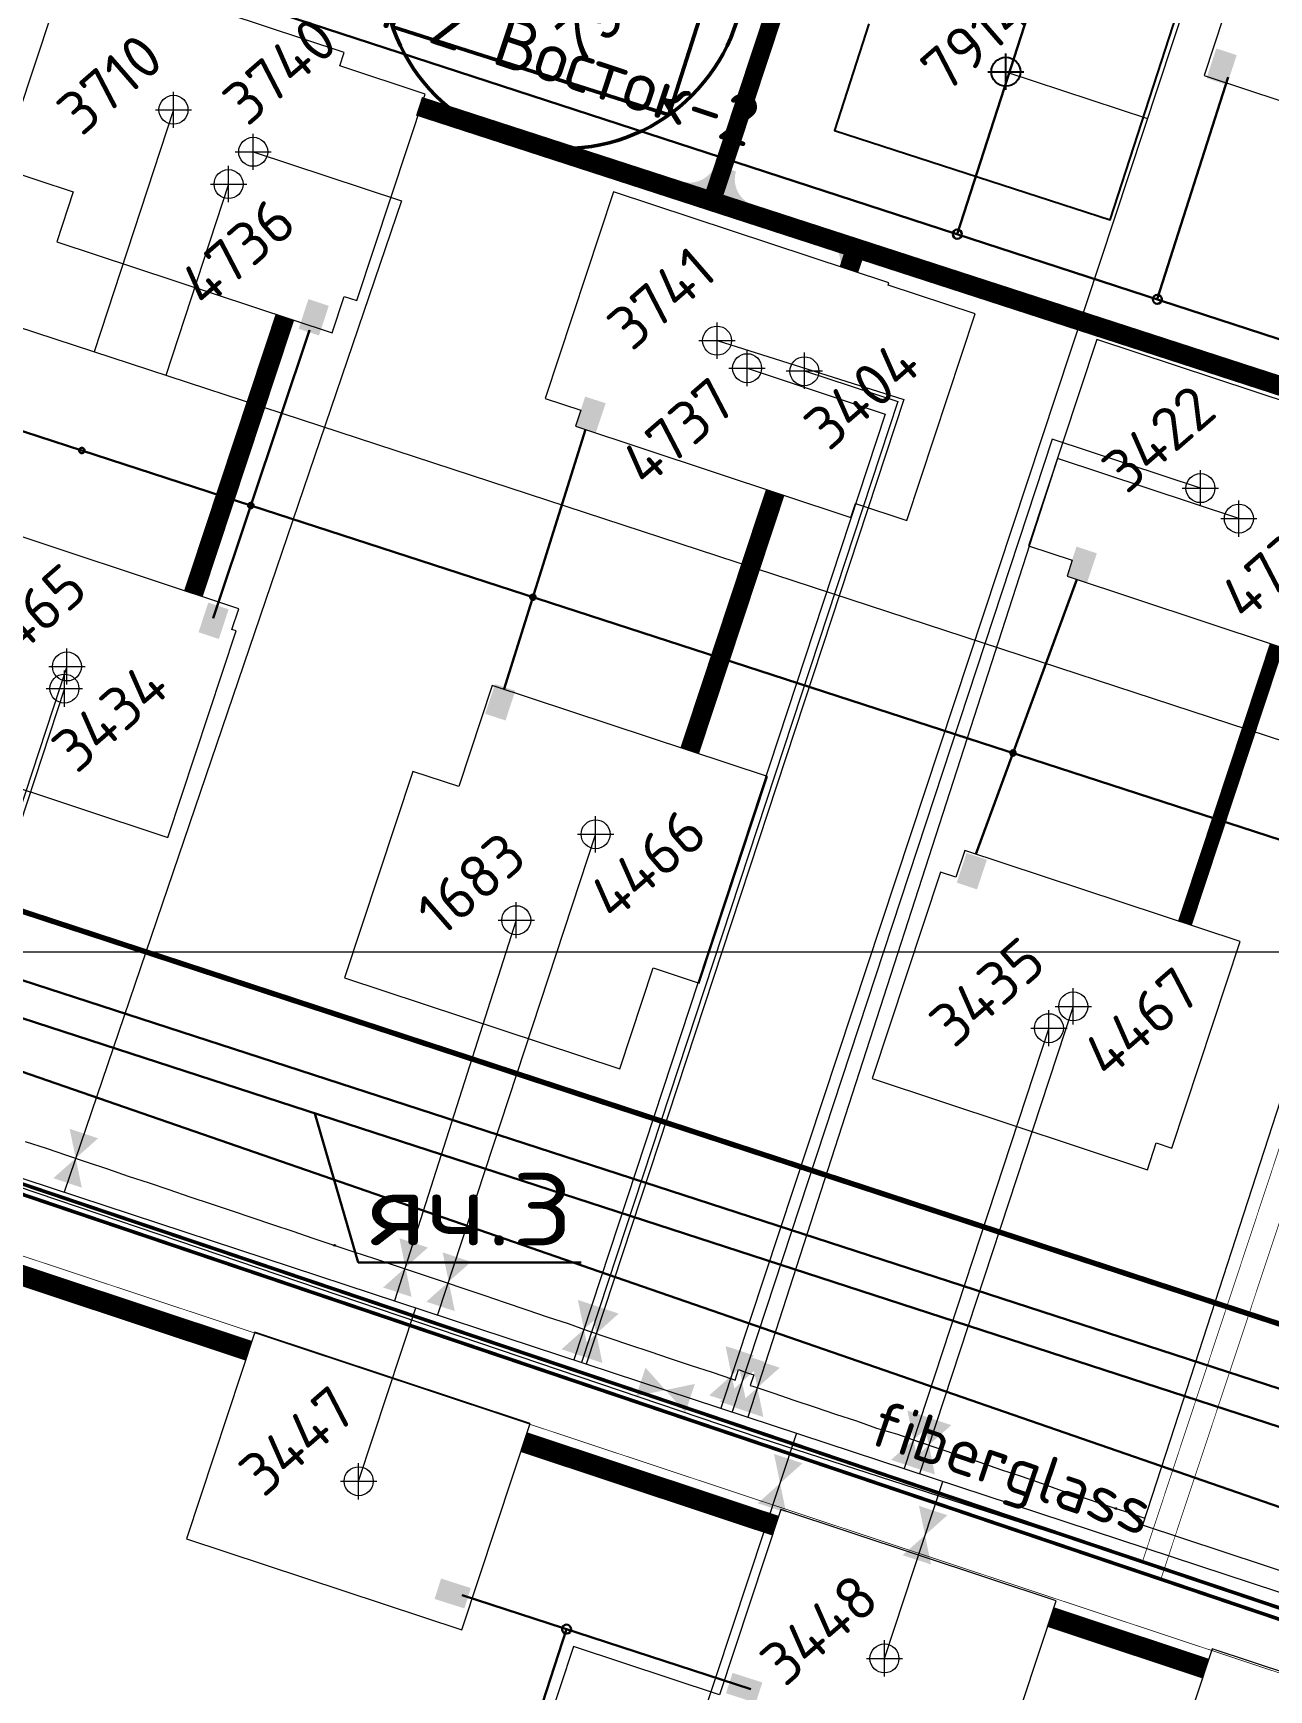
# Model space of a CAD drawing. Header units: millimetres. Extents: x 519 to 9564855, y -810 to 5021775.
# Drawn here: x 9540160.9 to 9540501.9, y 4996796.3 to 4997253.5 of the extents above; entities that cross this region are included whole.
import ezdxf

# ---------------------------------------------------------------- set-up
doc = ezdxf.new("R2010")
doc.units = ezdxf.units.MM
doc.header["$LTSCALE"] = 2
doc.header["$MEASUREMENT"] = 0
doc.header["$PDMODE"] = 2
doc.header["$PDSIZE"] = 5
doc.linetypes.add('ACAD_ISO02W100', pattern=[15, 12, -3])
for name, color, linetype, lineweight in [('200 скв. на 2010 год', 61, 'Continuous', 0), ('PPLINE_GAS', 4, 'GAS_LINE', 30), ('SteamInjInfrastructure', 25, 'Continuous', 100), ('WELLS(drilled after 2000y)', 6, 'Continuous', 40), ('Скв на 2025 допы от ХеКай', 204, 'Continuous', 0), ('Скважины на 2026', 222, 'Continuous', 50), ('Электро', 1, 'Continuous', 30), ('Электроснаб', 1, 'Continuous', 18), ('Электроснабжене', 1, 'Continuous', 18)]:
    doc.layers.add(name, color=color, linetype=linetype, lineweight=lineweight)
for name, color, linetype in [('42 доп. скв. на 2009 год', 96, 'Continuous'), ('Existing roads', 41, 'Continuous'), ('FIBERGLASS', 212, 'Continuous'), ('Gaz', 4, 'Continuous'), ('GRID_PULKOVO', 7, 'Continuous'), ('new 100 wells', 131, 'Continuous'), ('OilColl&Flowlines', 3, 'Continuous'), ('Stage 12 wells.Text&Frame', 52, 'Continuous'), ('stage 7.frame', 7, 'Continuous'), ('Wels of 13phase', 200, 'Continuous'), ('Скважины 2019г.', 241, 'Continuous'), ('Скважины на 2020 год', 140, 'Continuous'), ('Скважины на 2025 год _ОСМОТР', 5, 'Continuous')]:
    doc.layers.add(name, color=color, linetype=linetype)
doc.styles.add('92051501$0$STANDARD', font='simplex.shx')
doc.styles.add('Elect', font='isocpeur.ttf')
doc.styles.add('GeoApp', font='', dxfattribs={"height": 1})
doc.styles.add('Line_GUGK', font='')
doc.styles.get("Standard").update_dxf_attribs({"font": 'isocpeur.ttf', "width": 0.5})
doc.styles.get('GeoApp').set_extended_font_data('D431', italic=True)
doc.styles.get('Line_GUGK').set_extended_font_data('Bm431', italic=True)
doc.linetypes.add('g5_121_g', pattern='A,4,-0.4,["Г",GeoApp,S=1,R=0,X=0,Y=-0.5],-1.2,12', length=17.6)
doc.linetypes.add('GAS_LINE', pattern='A,0.5,-0.2,["G",92051501$0$STANDARD,S=0.1,R=0,X=-0.1,Y=-0.05],-0.05', length=0.75)

msp = doc.modelspace()

# ---------------------------------------------------------------- hatches: boundary and pattern name
at = {"layer": 'Existing roads', "lineweight": 0}
msp.add_hatch(color=256, dxfattribs=at).paths.add_polyline_path([(9540359.6438, 4997205.99208, -0.406846034), (9540354.8223, 4997215.28811), (9540349.1215, 4997217.17441, -0.406846034), (9540339.70684, 4997212.58886)])
h = msp.add_hatch(color=256, dxfattribs=at)
h.paths.add_polyline_path([(9540385.39138, 4997189.34592), (9540383.80414, 4997189.94268, 0.155118741), (9540379.27149, 4997199.47969), (9540387.82709, 4997196.72655)])
h.paths.add_polyline_path([(9540386.91709, 4997188.77229), (9540385.39138, 4997189.34592), (9540387.82709, 4997196.72655), (9540396.62302, 4997193.89607, 0.161550784)])
at = {"layer": 'Электро'}
for points in [[(9540484.68423, 4997241.03903), (9540490.29646, 4997239.18204), (9540493.00369, 4997247.3639), (9540487.39146, 4997249.22089)], [(9540234.14428, 4997171.87074), (9540239.75651, 4997170.01376), (9540242.46374, 4997178.19561), (9540236.85151, 4997180.0526)], [(9540310.52258, 4997144.99564), (9540316.13481, 4997143.13866), (9540318.84204, 4997151.32051), (9540313.22981, 4997153.1775)], [(9540446.08677, 4997103.60749), (9540451.69901, 4997101.7505), (9540454.40624, 4997109.93236), (9540448.794, 4997111.78935)], [(9540206.50384, 4997088.14628), (9540212.11607, 4997086.28929), (9540214.8233, 4997094.47115), (9540209.21106, 4997096.32813)], [(9540285.61754, 4997065.65226), (9540291.22978, 4997063.79527), (9540293.937, 4997071.97713), (9540288.32477, 4997073.83412)], [(9540415.74672, 4997019.05877), (9540421.35895, 4997017.20178), (9540424.06618, 4997025.38364), (9540418.45395, 4997027.24063)], [(9540273.44878, 4996827.04299), (9540271.65301, 4996821.41087), (9540279.86387, 4996818.79289), (9540281.65963, 4996824.42502)], [(9540353.87812, 4996801.00715), (9540352.08236, 4996795.37503), (9540360.29321, 4996792.75706), (9540362.08898, 4996798.38918)]]:
    msp.add_hatch(color=256, dxfattribs=at).paths.add_polyline_path(points)
at = {"layer": 'Электроснаб', "lineweight": 0}
for points in [[(9540484.68423, 4997241.03903), (9540490.29646, 4997239.18204), (9540493.00369, 4997247.3639), (9540487.39146, 4997249.22089)], [(9540234.14428, 4997171.87074), (9540239.75651, 4997170.01376), (9540242.46374, 4997178.19561), (9540236.85151, 4997180.0526)], [(9540310.52258, 4997144.99564), (9540316.13481, 4997143.13866), (9540318.84204, 4997151.32051), (9540313.22981, 4997153.1775)], [(9540446.08677, 4997103.60749), (9540451.69901, 4997101.7505), (9540454.40624, 4997109.93236), (9540448.794, 4997111.78935)], [(9540206.50384, 4997088.14628), (9540212.11607, 4997086.28929), (9540214.8233, 4997094.47115), (9540209.21106, 4997096.32813)], [(9540285.61754, 4997065.65226), (9540291.22978, 4997063.79527), (9540293.937, 4997071.97713), (9540288.32477, 4997073.83412)], [(9540415.74672, 4997019.05877), (9540421.35895, 4997017.20178), (9540424.06618, 4997025.38364), (9540418.45395, 4997027.24063)], [(9540273.44878, 4996827.04299), (9540271.65301, 4996821.41087), (9540279.86387, 4996818.79289), (9540281.65963, 4996824.42502)], [(9540353.87812, 4996801.00715), (9540352.08236, 4996795.37503), (9540360.29321, 4996792.75706), (9540362.08898, 4996798.38918)]]:
    msp.add_hatch(color=1, dxfattribs=at).paths.add_polyline_path(points)
at = {"layer": 'Электроснабжене', "lineweight": 0}
for points in [[(9540484.68423, 4997241.03903), (9540490.29646, 4997239.18204), (9540493.00369, 4997247.3639), (9540487.39146, 4997249.22089)], [(9540234.14428, 4997171.87074), (9540239.75651, 4997170.01376), (9540242.46374, 4997178.19561), (9540236.85151, 4997180.0526)], [(9540310.52258, 4997144.99564), (9540316.13481, 4997143.13866), (9540318.84204, 4997151.32051), (9540313.22981, 4997153.1775)], [(9540446.08677, 4997103.60749), (9540451.69901, 4997101.7505), (9540454.40624, 4997109.93236), (9540448.794, 4997111.78935)], [(9540206.50384, 4997088.14628), (9540212.11607, 4997086.28929), (9540214.8233, 4997094.47115), (9540209.21106, 4997096.32813)], [(9540285.61754, 4997065.65226), (9540291.22978, 4997063.79527), (9540293.937, 4997071.97713), (9540288.32477, 4997073.83412)], [(9540415.74672, 4997019.05877), (9540421.35895, 4997017.20178), (9540424.06618, 4997025.38364), (9540418.45395, 4997027.24063)], [(9540273.44878, 4996827.04299), (9540271.65301, 4996821.41087), (9540279.86387, 4996818.79289), (9540281.65963, 4996824.42502)], [(9540353.87812, 4996801.00715), (9540352.08236, 4996795.37503), (9540360.29321, 4996792.75706), (9540362.08898, 4996798.38918)]]:
    msp.add_hatch(color=1, dxfattribs=at).paths.add_polyline_path(points)

# ---------------------------------------------------------------- linework, layer by layer
at = {"lineweight": 0}
for p, q in [((9540243.983, 4996919.2415, -0.923), (9540244.217, 4996918.7185, -0.923)), ((9540459.558, 4996846.6465, -0.923), (9540459.792, 4996846.1235, -0.923))]:
    msp.add_line(p, q, dxfattribs=at)
at = {"lineweight": 0, "elevation": -0.923}
for points in [[(9540243.983, 4996919.2415), (9540244.295, 4996919.1165), (9540244.217, 4996918.7185), (9540243.803, 4996918.8575), (9540243.983, 4996919.2415)], [(9540459.558, 4996846.6465), (9540459.87, 4996846.5215), (9540459.792, 4996846.1235), (9540459.378, 4996846.2625), (9540459.558, 4996846.6465)]]:
    msp.add_lwpolyline(points, dxfattribs=at)
at = {"layer": '200 скв. на 2010 год', "color": 0, "linetype": 'ByBlock', "lineweight": 0}
for points in [[(9540246.68782, 4997180.78674), (9540250.16255, 4997179.63701), (9540269.01798, 4997236.62241), (9540245.48887, 4997244.40776)], [(9540396.81591, 4997183.91171), (9540397.01798, 4997184.52241), (9540321.03745, 4997209.66299), (9540302.18202, 4997152.67759), (9540312.04949, 4997149.41262)], [(9540123.9703, 4997062.38441), (9540122.08202, 4997056.67759), (9540198.06255, 4997031.53701), (9540216.91798, 4997088.52241), (9540215.7297, 4997088.91559)], [(9540415.48692, 4997020.55692), (9540411.23745, 4997021.96299), (9540392.38202, 4996964.97759), (9540468.36255, 4996939.83701), (9540470.81308, 4996947.24308)], [(9540383.99562, 4996777.2937), (9540424.36255, 4996763.93701), (9540443.21798, 4996820.92241), (9540367.23745, 4996846.06299), (9540350.31718, 4996794.92608)]]:
    msp.add_lwpolyline(points, dxfattribs=at)
for points in [[(9540203.17496, 4996838.01275), (9540279.15548, 4996812.87217), (9540298.01092, 4996869.85757), (9540222.03039, 4996894.99814)], [(9540467.38202, 4996750.67759), (9540543.36255, 4996725.53701), (9540562.21798, 4996782.52241), (9540486.23745, 4996807.66299)]]:
    msp.add_lwpolyline(points, close=True, dxfattribs=at)
for centre in [(9540221.6, 4997220.7), (9540349.6, 4997168.6), (9540169.5, 4997072.6), (9540441.2, 4996978.9), (9540250.7, 4996853.9), (9540395.8, 4996805)]:
    msp.add_circle(centre, 4, dxfattribs=at)
for p in [(9540221.6, 4997220.7), (9540349.6, 4997168.6), (9540169.5, 4997072.6), (9540441.2, 4996978.9), (9540250.7, 4996853.9), (9540395.8, 4996805)]:
    msp.add_point(p, dxfattribs=at)
at = {"layer": '42 доп. скв. на 2009 год', "color": 0, "linetype": 'ByBlock', "lineweight": 0}
msp.add_lwpolyline([(9540528.95884, 4997139.41256), (9540530.41798, 4997143.82241), (9540454.43745, 4997168.96299), (9540435.58202, 4997111.97759), (9540447.64116, 4997107.98744)], dxfattribs=at)
msp.add_circle((9540483, 4997127.9), 4, dxfattribs=at)
msp.add_point((9540483, 4997127.9), dxfattribs=at)
at = {"layer": 'Existing roads', "color": 3, "linetype": 'ByBlock', "lineweight": 0, "ltscale": 80}
for p, q in [((9540170.2, 4997078.7), (9540127.05316, 4996947.62109, 0)), ((9540316.1, 4997032.4), (9540272.44072, 4996899.76432, 0))]:
    msp.add_line(p, q, dxfattribs=at)
at = {"layer": 'Existing roads', "lineweight": 0, "flags": 128}
for points, const_width in [([(9540367.05545, 4997264.10993), (9540348.17135, 4997207.0379)], 5), ([(9540267.34375, 4997233.27584), (9541585.13687, 4996805.49896)], 5.4), ([(9540478.70573, 4997007.85587), (9540504.04347, 4997084.43229)], 4), ([(9540220.49741, 4996889.85846), (9540155.38175, 4996911.48402)], 5.7), ([(9540365.76522, 4996841.61356), (9540296.45012, 4996864.6338)], 5.7), ([(9540484.431, 4996802.20346), (9540441.71792, 4996816.3889)], 5.7)]:
    msp.add_lwpolyline(points, dxfattribs=dict(at, const_width=const_width))
at = {"layer": 'Existing roads', "lineweight": 0, "const_width": 5.4, "elevation": 0.00005, "flags": 128}
for points in [[(9540385.97819, 4997188.17527), (9540387.94726, 4997194.12599)], [(9540205.09349, 4997098.76653), (9540230.33454, 4997175.04774)], [(9540342.05177, 4997055.42519), (9540365.65452, 4997126.7551)]]:
    msp.add_lwpolyline(points, dxfattribs=at)
at = {"layer": 'FIBERGLASS', "linetype": 'ByBlock', "lineweight": 0, "ltscale": 50, "const_width": 0.2}
for points in [[(9540466.98497, 4996831.68611), (9540917.31082, 4998192.11168), (9541034.93958, 4998152.76924)], [(9541022.7738, 4998152.93167), (9540923.79229, 4998185.64265), (9540472.0617, 4996826.86726)]]:
    msp.add_lwpolyline(points, dxfattribs=at)
at = {"layer": 'FIBERGLASS', "lineweight": 0, "const_width": 1}
for points in [[(9535085.72343, 4997637.29764), (9537983.34114, 4996705.15232), (9538036.41897, 4996871.78691), (9539300.70304, 4996479.46424), (9539854.97263, 4997035.43373), (9541157.78752, 4996595.10264)], [(9537068.05, 4997002.22187), (9537981.72, 4996708.3), (9538034.79, 4996874.91), (9539300, 4996482.3), (9539854.3, 4997038.3), (9541302.5903, 4996549.89746), (9542161.1, 4996901.3), (9542450.6, 4996805.7), (9542706.4, 4996882.9), (9542843.8, 4997304.1), (9543427.4, 4997108.5), (9543551.3, 4997487.2), (9544168.068, 4997275.346), (9544226.79603, 4997449.75375)]]:
    msp.add_lwpolyline(points, dxfattribs=at)
at = {"layer": 'Gaz', "linetype": 'GAS_LINE', "lineweight": 0, "ltscale": 20, "elevation": -0.923}
msp.add_lwpolyline([(9540158.669, 4996947.659), (9540164.464, 4996945.767), (9540170.115, 4996943.872), (9540175.768, 4996941.932), (9540181.372, 4996940.063), (9540187.111, 4996938.088), (9540192.872, 4996936.199), (9540198.303, 4996934.383), (9540204.157, 4996932.347), (9540210.042, 4996930.464), (9540215.824, 4996928.525), (9540221.203, 4996926.709), (9540226.916, 4996924.737), (9540232.555, 4996922.858), (9540238.086, 4996920.921), (9540244.1, 4996918.98), (9540249.353, 4996917.225), (9540255.072, 4996915.366), (9540260.787, 4996913.378), (9540268.231, 4996910.903), (9540274.289, 4996908.873), (9540279.992, 4996906.955), (9540285.537, 4996905.148), (9540290.902, 4996903.316), (9540297.103, 4996901.157), (9540302.718, 4996899.279), (9540308.474, 4996897.373), (9540313.745, 4996895.508), (9540319.762, 4996893.458), (9540325.435, 4996891.544), (9540331.042, 4996889.687), (9540336.635, 4996887.713), (9540342.484, 4996885.87), (9540348.224, 4996883.954), (9540353.876, 4996882.031), (9540354.584, 4996881.79), (9540355.53, 4996884.692), (9540357.638, 4996883.888), (9540359.741, 4996883.209), (9540358.765, 4996880.287), (9540359.505, 4996880.115), (9540365.229, 4996878.192), (9540370.814, 4996876.308), (9540376.673, 4996874.326), (9540382.286, 4996872.44), (9540388.053, 4996870.566), (9540393.604, 4996868.578), (9540399.364, 4996866.863), (9540405.088, 4996864.853), (9540410.776, 4996862.964), (9540416.479, 4996861.02), (9540422.15, 4996859.115), (9540427.846, 4996857.13), (9540433.556, 4996855.313), (9540439.301, 4996853.281), (9540444.849, 4996851.239), (9540450.613, 4996849.428), (9540456.354, 4996847.455), (9540459.675, 4996846.385), (9540462.083, 4996845.645), (9540467.61277, 4996843.70413)], dxfattribs=at)
at = {"layer": 'GRID_PULKOVO', "lineweight": 0}
msp.add_line((9533000, 4997000), (9548000, 4997000), dxfattribs=at)
at = {"layer": 'new 100 wells', "color": 0, "linetype": 'ByBlock', "lineweight": 0}
msp.add_lwpolyline([(9540515.03909, 4997294.72569), (9540502.83745, 4997298.76299), (9540483.98202, 4997241.7776), (9540559.96254, 4997216.63702), (9540566.36091, 4997235.97431)], dxfattribs=at)
at = {"layer": 'OilColl&Flowlines', "linetype": 'ByBlock', "lineweight": 0}
for p, q in [((9540556.97488, 4997497.71577), (9540350.63338, 4996874.02589, 0)), ((9539743.71055, 4997075.13205), (9540361.45025, 4996865.87203)), ((9540294.2, 4997008.7), (9540260.58335, 4996903.66737, 0)), ((9540338.5, 4996767.2), (9540371.59807, 4996867.22988)), ((9540361.45025, 4996865.87203), (9540466.98497, 4996831.68611))]:
    msp.add_line(p, q, dxfattribs=at)
at = {"layer": 'OilColl&Flowlines', "color": 3, "linetype": 'ByBlock', "lineweight": 0, "ltscale": 5}
for p, q in [((9539557.97848, 4997368.27283), (9540702.20425, 4996993.86235, 0)), ((9540221.6, 4997220.7), (9540262.54815, 4997207.151)), ((9540214.8, 4997211.8), (9540197.52376, 4997159.00254, 0)), ((9540262.54815, 4997207.151), (9540169.45768, 4996933.66293, 0.00004)), ((9540349.6, 4997168.6), (9540401.11212, 4997152.32054)), ((9540357.9, 4997161), (9540395.99026, 4997148.32971)), ((9540401.11212, 4997152.32054), (9540313.52722, 4996886.24, 0.00005)), ((9540395.99026, 4997148.32971), (9540310.09129, 4996887.371, 0.00005)), ((9540250.7, 4996853.9), (9540266.4465, 4996901.73742, 0.00005)), ((9540395.8, 4996805), (9540411.88443, 4996853.86406, 0.00006))]:
    msp.add_line(p, q, dxfattribs=at)
at = {"layer": 'OilColl&Flowlines', "lineweight": 0, "ltscale": 50}
for p, q in [((9540429.3, 4997242.8), (9540468.36294, 4997229.87642)), ((9540199.6, 4997232.3), (9540177.73465, 4997165.47788, 0)), ((9540373.7, 4997160.3), (9540399.45796, 4997151.80556)), ((9540399.45796, 4997151.80556), (9540312.1877, 4996886.68093, 0.00005))]:
    msp.add_line(p, q, dxfattribs=at)
at = {"layer": 'OilColl&Flowlines', "lineweight": 0, "ltscale": 40}
for p, q in [((9540442.10257, 4997141.4305, 0), (9540353.7447, 4996873.00174, 0.00006)), ((9540483, 4997127.9), (9540442.10257, 4997141.4305, 0)), ((9540443.54997, 4997136.05855, 0), (9540358.09294, 4996871.57044, 0.00006)), ((9540493.6, 4997119.5), (9540443.5499, 4997136.05833)), ((9540169.5, 4997072.6), (9540128.23322, 4996947.23266, 0.00003)), ((9540447.9, 4996984.9), (9540405.46307, 4996855.97776, 0.00006)), ((9540441.2, 4996978.9), (9540401.19998, 4996857.38103, 0.00006))]:
    msp.add_line(p, q, dxfattribs=at)
at = {"layer": 'OilColl&Flowlines', "linetype": 'ByBlock', "lineweight": 0, "ltscale": 80}
for p, q in [((9539852.22318, 4997038.08603, 0), (9540372.34498, 4996866.87914, 0.00006)), ((9540372.34498, 4996866.87914, 0.00006), (9541280.49853, 4996567.94504, 0))]:
    msp.add_line(p, q, dxfattribs=at)
at = {"layer": 'OilColl&Flowlines', "linetype": 'ByBlock', "lineweight": 0}
for points in [[(9540178.80667, 4996948.51462, -0.923), (9540172.62665, 4996943.01005, -0.923), (9540170.94957, 4996951.11439, -0.923)], [(9540174.30373, 4996934.90571, -0.923), (9540166.44663, 4996937.50548, -0.923), (9540172.62665, 4996943.01005, -0.923)], [(9540269.80392, 4996918.36233, 0), (9540263.6239, 4996912.85776, 0), (9540261.94681, 4996920.9621, 0)], [(9540265.30098, 4996904.75342, 0), (9540257.44387, 4996907.35319, 0), (9540263.6239, 4996912.85776, 0)], [(9540281.73836, 4996914.4339, 0), (9540275.55834, 4996908.92934, 0), (9540273.88125, 4996917.03368, 0)], [(9540277.23542, 4996900.825, 0), (9540269.37831, 4996903.42477, 0), (9540275.55834, 4996908.92934, 0)], [(9540319.05148, 4996901.32165, 0.00005), (9540312.87146, 4996895.81708, 0.00005), (9540311.19438, 4996903.92142, 0.00005)], [(9540322.47229, 4996900.14471, 0.00005), (9540316.29226, 4996894.64014, 0.00005), (9540314.61518, 4996902.74448, 0.00005)], [(9540314.54854, 4996887.71274, 0.00005), (9540306.69144, 4996890.31251, 0.00005), (9540312.87146, 4996895.81708, 0.00005)], [(9540317.96935, 4996886.5358, 0.00005), (9540310.11224, 4996889.13558, 0.00005), (9540316.29226, 4996894.64014, 0.00005)], [(9540359.80902, 4996888.58505, 0), (9540353.629, 4996883.08048, 0), (9540351.95191, 4996891.18482, 0)], [(9540362.67738, 4996886.86878, 0.00005), (9540356.49735, 4996881.36421, 0.00005), (9540354.82027, 4996889.46855, 0.00005)], [(9540366.90168, 4996885.21083, 0.00005), (9540360.72165, 4996879.70626, 0.00005), (9540359.04457, 4996887.8106, 0.00005)], [(9540329.85166, 4996885.23464, 0.00006), (9540335.35622, 4996879.05462, 0.00006), (9540327.25188, 4996877.37754, 0.00006)], [(9540355.30608, 4996874.97614, 0), (9540347.44897, 4996877.57591, 0), (9540353.629, 4996883.08048, 0)], [(9540358.17444, 4996873.25987, 0.00005), (9540350.31733, 4996875.85964, 0.00005), (9540356.49735, 4996881.36421, 0.00005)], [(9540343.46056, 4996880.7317, 0.00006), (9540340.86079, 4996872.87459, 0.00006), (9540335.35622, 4996879.05462, 0.00006)], [(9540362.39874, 4996871.60192, 0.00005), (9540354.54163, 4996874.20169, 0.00005), (9540360.72165, 4996879.70626, 0.00005)], [(9540409.98753, 4996870.80721, 0.00005), (9540403.80751, 4996865.30265, 0.00005), (9540402.13043, 4996873.40699, 0.00005)], [(9540414.23967, 4996869.37067, 0.00005), (9540408.05965, 4996863.86611, 0.00005), (9540406.38256, 4996871.97045, 0.00005)], [(9540405.48459, 4996857.19831, 0.00005), (9540397.62749, 4996859.79808, 0.00005), (9540403.80751, 4996865.30265, 0.00005)], [(9540409.73673, 4996855.76177, 0.00005), (9540401.87962, 4996858.36154, 0.00005), (9540408.05965, 4996863.86611, 0.00005)], [(9540373.17822, 4996858.83203), (9540366.99819, 4996853.32747), (9540365.32111, 4996861.43181)], [(9540368.67528, 4996845.22313), (9540360.81817, 4996847.8229), (9540366.99819, 4996853.32747)], [(9540413.17475, 4996844.51385, 0.00004), (9540406.99473, 4996839.00928, 0.00004), (9540405.31765, 4996847.11362, 0.00004)], [(9540408.67181, 4996830.90494, 0.00004), (9540400.81471, 4996833.50471, 0.00004), (9540406.99473, 4996839.00928, 0.00004)]]:
    msp.add_solid(points, dxfattribs=at)
at = {"layer": 'PPLINE_GAS', "linetype": 'GAS_LINE', "lineweight": 0, "ltscale": 5}
for p, q in [((9540507.3, 4996965.8), (9540474.6, 4996865.2)), ((9540474.6, 4996865.2), (9540466.97727, 4996841.74902))]:
    msp.add_line(p, q, dxfattribs=at)
at = {"layer": 'PPLINE_GAS', "linetype": 'GAS_LINE', "lineweight": 0, "ltscale": 15}
msp.add_line((9541105.98761, 4996630.50024), (9540466.97727, 4996841.74902), dxfattribs=at)
at = {"layer": 'PPLINE_GAS', "linetype": 'g5_121_g'}
msp.add_lwpolyline([(9534778.5479, 4998536.78098), (9534874.18051, 4998503.20616), (9535072.84513, 4998402.39372), (9535451.90206, 4998298.75678), (9537303.35592, 4997704.5983), (9537377.97521, 4997927.57471), (9538200.14956, 4997654.43587), (9538214.55082, 4997649.50142), (9538234.24131, 4997643.04917), (9538590.1015, 4997520.55902), (9539125.3331, 4997334.13457), (9539210.91174, 4997304.42884), (9539345.38339, 4997257.75155), (9539456.46224, 4997220.86465), (9539620.38329, 4997166.42999), (9539867.53158, 4997084.35735), (9540014.59686, 4997034.46686), (9540009.45675, 4997018.26256), (9541300.177, 4996571.493), (9541398.857, 4996623.815), (9541532.03867, 4997015.00349), (9541563.89422, 4997108.93401), (9541575.96726, 4997105.29839)], dxfattribs=at)
at = {"layer": 'Stage 12 wells.Text&Frame', "color": 0, "linetype": 'ByBlock', "lineweight": 0}
for points in [[(9540215.7297, 4997088.91559), (9540217.61798, 4997094.62241), (9540141.63745, 4997119.76299), (9540122.78202, 4997062.77759), (9540123.9703, 4997062.38441)], [(9540331.99169, 4996995.52957), (9540344.66255, 4996991.33701), (9540363.51798, 4997048.32241), (9540287.53745, 4997073.46299), (9540278.30831, 4997045.57043)], [(9540470.81308, 4996947.24308), (9540475.06255, 4996945.83701), (9540493.91798, 4997002.82241), (9540417.93745, 4997027.96299), (9540415.48692, 4997020.55692)]]:
    msp.add_lwpolyline(points, dxfattribs=at)
for centre in [(9540170.2, 4997078.7), (9540316.1, 4997032.4), (9540447.9, 4996984.9)]:
    msp.add_circle(centre, 4, dxfattribs=at)
for p in [(9540170.2, 4997078.7), (9540316.1, 4997032.4), (9540447.9, 4996984.9)]:
    msp.add_point(p, dxfattribs=at)
at = {"layer": 'stage 7.frame', "color": 0, "linetype": 'ByBlock', "lineweight": 0}
msp.add_lwpolyline([(9540350.31718, 4996794.92608), (9540309.95026, 4996808.28277), (9540291.09482, 4996751.29737), (9540367.07535, 4996726.15679), (9540383.99562, 4996777.2937)], dxfattribs=at)
at = {"layer": 'SteamInjInfrastructure', "linetype": 'ByBlock', "lineweight": 0, "ltscale": 50, "const_width": 0.2}
msp.add_lwpolyline([(9541863.62092, 4996775.81336), (9541303.01305, 4996544.91028), (9541291.432, 4996540.01743), (9539857.77275, 4997015.6458), (9539305.61544, 4996462.66765)], dxfattribs=at)
at = {"layer": 'WELLS(drilled after 2000y)', "color": 0, "linetype": 'ByBlock', "lineweight": 0}
msp.add_lwpolyline([(9540278.30831, 4997045.57043), (9540265.63745, 4997049.76299), (9540246.78202, 4996992.77759), (9540322.76255, 4996967.63701), (9540331.99169, 4996995.52957)], dxfattribs=at)
msp.add_circle((9540294.2, 4997008.7), 4, dxfattribs=at)
at = {"layer": 'WELLS(drilled after 2000y)', "color": 0, "linetype": 'ByBlock', "lineweight": 0, "ltscale": 80}
msp.add_point((9540294.2, 4997008.7), dxfattribs=at)
at = {"layer": 'Wels of 13phase', "color": 0, "linetype": 'ByBlock', "lineweight": 0}
for points in [[(9540171.9364, 4997209.64196), (9540167.38202, 4997195.87759), (9540243.36255, 4997170.73701), (9540246.68782, 4997180.78674)], [(9540312.04949, 4997149.41262), (9540310.58202, 4997144.97759), (9540386.56255, 4997119.83701), (9540387.82795, 4997123.66134)], [(9540447.64116, 4997107.98744), (9540446.18202, 4997103.57759), (9540522.16255, 4997078.43701), (9540541.01798, 4997135.42241), (9540528.95884, 4997139.41256)]]:
    msp.add_lwpolyline(points, dxfattribs=at)
for centre in [(9540214.8, 4997211.8), (9540357.9, 4997161), (9540493.6, 4997119.5)]:
    msp.add_circle(centre, 4, dxfattribs=at)
for p in [(9540214.8, 4997211.8), (9540357.9, 4997161), (9540493.6, 4997119.5)]:
    msp.add_point(p, dxfattribs=at)
at = {"layer": 'Скв на 2025 допы от ХеКай', "color": 244, "linetype": 'ACAD_ISO02W100', "lineweight": 0, "true_color": 0x991b1e, "const_width": 1.5, "elevation": 23.89046}
msp.add_lwpolyline([(9539371.99663, 4997269.22699), (9539639.56304, 4997181.37805), (9539953.29769, 4997078.30478), (9540678.73072, 4996840.1926), (9540701.13885, 4996795.87752), (9540805.94244, 4996761.46782), (9540850.25751, 4996783.87595), (9541778.96857, 4996478.95625), (9541933.60866, 4996924.71284), (9541959.59701, 4997000.01304), (9541984.406, 4997071.89607), (9542017.0262, 4997166.41176), (9542028.623, 4997200.01304), (9542056.87793, 4997285.92151), (9542079.72467, 4997355.5053), (9542077.25468, 4997367.30989), (9542097.18736, 4997428.05079), (9542106.17218, 4997436.09083), (9542151.59188, 4997574.39346), (9542047.08076, 4997608.70716), (9542065.79733, 4997665.7132), (9542054.72165, 4997718.62031), (9542078.12789, 4997789.91), (9542071.12629, 4997792.23624)], dxfattribs=at)
at = {"layer": 'Скважины 2019г.', "color": 0, "linetype": 'ByBlock', "lineweight": 0}
msp.add_point((9540373.7, 4997160.3), dxfattribs=at)
at = {"layer": 'Скважины на 2020 год', "color": 0, "linetype": 'ByBlock', "lineweight": 0}
for points in [[(9540245.48887, 4997244.40776), (9540246.71798, 4997248.12241), (9540170.73745, 4997273.26299), (9540151.88202, 4997216.2776), (9540171.9364, 4997209.64196)], [(9540387.82795, 4997123.66134), (9540401.96254, 4997118.98446), (9540420.81798, 4997175.96986), (9540396.81591, 4997183.91171)]]:
    msp.add_lwpolyline(points, dxfattribs=at)
for centre in [(9540199.6, 4997232.3), (9540373.7, 4997160.14745)]:
    msp.add_circle(centre, 4, dxfattribs=at)
msp.add_point((9540199.6, 4997232.3), dxfattribs=at)
at = {"layer": 'Скважины на 2025 год _ОСМОТР', "color": 0, "linetype": 'ByBlock', "lineweight": -2}
msp.add_lwpolyline([(9540391.53385, 4997256.01047), (9540381.98723, 4997226.62898), (9540458.07175, 4997201.90762), (9540476.61277, 4997258.97102), (9540442.51402, 4997270.05037)], dxfattribs=at)
msp.add_circle((9540429.3, 4997242.8), 4, dxfattribs=at)
at = {"layer": 'Скважины на 2025 год _ОСМОТР', "color": 0, "lineweight": -2}
msp.add_point((9540429.3, 4997242.8), dxfattribs=at)
at = {"layer": 'Скважины на 2026', "linetype": 'ByBlock', "ltscale": 50}
msp.add_lwpolyline([(9540260.07913, 4997255.16257), (9540336.30178, 4997230.87044), (9540354.52087, 4997288.03743), (9540278.29822, 4997312.32956)], close=True, dxfattribs=at)
msp.add_circle((9540307.3, 4997271.6), 50, dxfattribs=at)
at = {"layer": 'Электро'}
for p, q in [((9539551.27997, 4997479.63209, 0), (9540599.69779, 4997138.1056, 0)), ((9539490.17834, 4997198.55214), (9540752.09079, 4996788.53193)), ((9540237.12527, 4997171.46592, 0), (9540220.94639, 4997123.12949, 0)), ((9540105.45475, 4997160.655), (9540174.30919, 4997138.28283, 0)), ((9540313.32882, 4997144.06873), (9540290.75954, 4997072.2623)), ((9540174.30919, 4997138.28283, 0), (9540220.94639, 4997123.12949, 0)), ((9540220.94639, 4997123.12949, 0), (9540559.14411, 4997013.29423, 0)), ((9540448.89301, 4997102.68057), (9540421.02785, 4997026.94043)), ((9540080.42728, 4997017.28326, 94.72164), (9540755.18096, 4996798.0425, 94.72164)), ((9540250.54017, 4996914.23156, 94.72164), (9540238.63715, 4996955.36314)), ((9540312.14893, 4996914.23156, 94.72164), (9540250.54017, 4996914.23156, 94.72164)), ((9540358.94615, 4996796.5599), (9540279.22626, 4996822.46246)), ((9540308.08527, 4996813.0856), (9540253.32667, 4996644.55595))]:
    msp.add_line(p, q, dxfattribs=at)
at = {"layer": 'Электро', "ltscale": 0.5}
for p, q in [((9540415.89743, 4997197.98097, 0), (9540439.01206, 4997269.91744, 0)), ((9540471.06672, 4997180.00945, 0), (9540490.67891, 4997241.29956, 0))]:
    msp.add_line(p, q, dxfattribs=at)
at = {"layer": 'Электро', "ltscale": 25}
msp.add_line((9540210.51193, 4997092.04225), (9540220.94639, 4997123.12949, 0), dxfattribs=at)
for centre, start, end in [((9540415.89743, 4997197.98097, 0), 0.0000002, 180.0000002), ((9540415.89743, 4997197.98097, 0), 180.0000002, 0.0000002), ((9540471.06672, 4997180.00945, 0), 359.9999999, 179.9999999), ((9540471.06672, 4997180.00945, 0), 179.9999999, 359.9999999)]:
    msp.add_arc(centre, 1.25, start, end, dxfattribs=at)
at = {"layer": 'Электро'}
for centre, start, end in [((9540174.30919, 4997138.28283, 0), 162, 342), ((9540174.30919, 4997138.28283, 0), 342, 162), ((9540220.94639, 4997123.12949, 0), 162.0000001, 342.0000001), ((9540220.94639, 4997123.12949, 0), 342.0000001, 162.0000001), ((9540298.80041, 4997097.84512), 162.0000001, 342.0000001), ((9540298.80041, 4997097.84512), 342.0000001, 162.0000001), ((9540431.28442, 4997054.81876), 162, 342), ((9540431.28442, 4997054.81876), 342, 162)]:
    msp.add_arc(centre, 0.75, start, end, dxfattribs=at)
at = {"layer": 'Электро', "ltscale": 80}
for start, end in [(162, 342), (342, 162)]:
    msp.add_arc((9540308.08527, 4996813.0856), 1.25, start, end, dxfattribs=at)
at = {"layer": 'Электроснаб', "color": 1, "linetype": 'ByBlock', "lineweight": 0}
for p, q in [((9539551.27997, 4997479.63209, 0), (9540599.69779, 4997138.1056, 0)), ((9539490.17834, 4997198.55214), (9540752.09079, 4996788.53193)), ((9540174.30919, 4997138.28283, 0), (9540220.94639, 4997123.12949, 0)), ((9540220.94639, 4997123.12949, 0), (9540559.14411, 4997013.29423, 0)), ((9540080.42728, 4997017.28326, 94.72164), (9540755.18096, 4996798.0425, 94.72164)), ((9540358.94615, 4996796.5599), (9540279.22626, 4996822.46246)), ((9540308.08527, 4996813.0856), (9540253.32667, 4996644.55595))]:
    msp.add_line(p, q, dxfattribs=at)
at = {"layer": 'Электроснаб', "color": 1, "lineweight": 0, "ltscale": 0.5}
for p, q in [((9540415.89743, 4997197.98097, 0), (9540439.01206, 4997269.91744, 0)), ((9540471.06672, 4997180.00945, 0), (9540490.67891, 4997241.29956, 0))]:
    msp.add_line(p, q, dxfattribs=at)
at = {"layer": 'Электроснаб', "color": 1, "lineweight": 0}
for p, q in [((9540237.12527, 4997171.46592, 0), (9540220.94639, 4997123.12949, 0)), ((9540313.32882, 4997144.06873), (9540290.75954, 4997072.2623)), ((9540448.89301, 4997102.68057), (9540421.02785, 4997026.94043)), ((9540250.54017, 4996914.23156, 94.72164), (9540238.63715, 4996955.36314)), ((9540312.14893, 4996914.23156, 94.72164), (9540250.54017, 4996914.23156, 94.72164))]:
    msp.add_line(p, q, dxfattribs=at)
at = {"layer": 'Электроснаб', "color": 1, "lineweight": 0, "ltscale": 25}
msp.add_line((9540210.51193, 4997092.04225), (9540220.94639, 4997123.12949, 0), dxfattribs=at)
for centre, start, end in [((9540415.89743, 4997197.98097, 0), 0.0000002, 180.0000002), ((9540415.89743, 4997197.98097, 0), 180.0000002, 0.0000002), ((9540471.06672, 4997180.00945, 0), 359.9999999, 179.9999999), ((9540471.06672, 4997180.00945, 0), 179.9999999, 359.9999999)]:
    msp.add_arc(centre, 1.25, start, end, dxfattribs=at)
at = {"layer": 'Электроснаб', "color": 1, "lineweight": 0}
for centre, start, end in [((9540174.30919, 4997138.28283, 0), 162, 342), ((9540174.30919, 4997138.28283, 0), 342, 162), ((9540220.94639, 4997123.12949, 0), 162.0000001, 342.0000001), ((9540220.94639, 4997123.12949, 0), 342.0000001, 162.0000001), ((9540298.80041, 4997097.84512), 162.0000001, 342.0000001), ((9540298.80041, 4997097.84512), 342.0000001, 162.0000001), ((9540431.28442, 4997054.81876), 162, 342), ((9540431.28442, 4997054.81876), 342, 162)]:
    msp.add_arc(centre, 0.75, start, end, dxfattribs=at)
at = {"layer": 'Электроснаб', "color": 1, "lineweight": 0, "ltscale": 80}
for start, end in [(162, 342), (342, 162)]:
    msp.add_arc((9540308.08527, 4996813.0856), 1.25, start, end, dxfattribs=at)
at = {"layer": 'Электроснабжене', "color": 1, "linetype": 'ByBlock', "lineweight": 0}
for p, q in [((9539551.27997, 4997479.63209, 0), (9540599.69779, 4997138.1056, 0)), ((9539490.17834, 4997198.55214), (9540752.09079, 4996788.53193)), ((9540174.30919, 4997138.28283, 0), (9540220.94639, 4997123.12949, 0)), ((9540220.94639, 4997123.12949, 0), (9540559.14411, 4997013.29423, 0)), ((9540080.42728, 4997017.28326, 94.72164), (9540755.18096, 4996798.0425, 94.72164)), ((9540358.94615, 4996796.5599), (9540279.22626, 4996822.46246)), ((9540308.08527, 4996813.0856), (9540253.32667, 4996644.55595))]:
    msp.add_line(p, q, dxfattribs=at)
at = {"layer": 'Электроснабжене', "color": 1, "lineweight": 0, "ltscale": 0.5}
for p, q in [((9540415.89743, 4997197.98097, 0), (9540439.01206, 4997269.91744, 0)), ((9540471.06672, 4997180.00945, 0), (9540490.67891, 4997241.29956, 0))]:
    msp.add_line(p, q, dxfattribs=at)
at = {"layer": 'Электроснабжене', "color": 1, "lineweight": 0}
for p, q in [((9540237.12527, 4997171.46592, 0), (9540220.94639, 4997123.12949, 0)), ((9540313.32882, 4997144.06873), (9540290.75954, 4997072.2623)), ((9540448.89301, 4997102.68057), (9540421.02785, 4997026.94043)), ((9540250.54017, 4996914.23156, 94.72164), (9540238.63715, 4996955.36314)), ((9540312.14893, 4996914.23156, 94.72164), (9540250.54017, 4996914.23156, 94.72164))]:
    msp.add_line(p, q, dxfattribs=at)
at = {"layer": 'Электроснабжене', "color": 1, "lineweight": 0, "ltscale": 25}
msp.add_line((9540210.51193, 4997092.04225), (9540220.94639, 4997123.12949, 0), dxfattribs=at)
for centre, start, end in [((9540415.89743, 4997197.98097, 0), 0.0000002, 180.0000002), ((9540415.89743, 4997197.98097, 0), 180.0000002, 0.0000002), ((9540471.06672, 4997180.00945, 0), 359.9999999, 179.9999999), ((9540471.06672, 4997180.00945, 0), 179.9999999, 359.9999999)]:
    msp.add_arc(centre, 1.25, start, end, dxfattribs=at)
at = {"layer": 'Электроснабжене', "color": 1, "lineweight": 0}
for centre, start, end in [((9540174.30919, 4997138.28283, 0), 162, 342), ((9540174.30919, 4997138.28283, 0), 342, 162), ((9540220.94639, 4997123.12949, 0), 162.0000001, 342.0000001), ((9540220.94639, 4997123.12949, 0), 342.0000001, 162.0000001), ((9540298.80041, 4997097.84512), 162.0000001, 342.0000001), ((9540298.80041, 4997097.84512), 342.0000001, 162.0000001), ((9540431.28442, 4997054.81876), 162, 342), ((9540431.28442, 4997054.81876), 342, 162)]:
    msp.add_arc(centre, 0.75, start, end, dxfattribs=at)
at = {"layer": 'Электроснабжене', "color": 1, "lineweight": 0, "ltscale": 80}
for start, end in [(162, 342), (342, 162)]:
    msp.add_arc((9540308.08527, 4996813.0856), 1.25, start, end, dxfattribs=at)

# ---------------------------------------------------------------- texts
at = {"layer": '200 скв. на 2010 год', "color": 0, "linetype": 'ByBlock', "lineweight": 0, "style": 'Elect'}
for s, p in [('3740', (9540220.0025, 4997227.39643)), ('3741', (9540326.10164, 4997165.36393)), ('3434', (9540172.85749, 4997048.80249)), ('3435', (9540414.97809, 4996973.05086)), ('3447', (9540224.46745, 4996849.08647)), ('3448', (9540368.29489, 4996796.80778))]:
    msp.add_text(s, height=12, rotation=41, dxfattribs=at).set_placement(p)
at = {"layer": '42 доп. скв. на 2009 год', "color": 0, "linetype": 'ByBlock', "lineweight": 0, "style": 'Elect'}
msp.add_text('3422', height=12, rotation=41, dxfattribs=at).set_placement((9540462.61025, 4997125.9369))
at = {"layer": 'FIBERGLASS', "color": 7, "lineweight": 0, "style": 'Elect'}
msp.add_text('fiberglass', height=13.005168, rotation=341.3558911, dxfattribs=at).set_placement((9540390.62133, 4996864.55737, 0))
at = {"layer": 'Stage 12 wells.Text&Frame', "color": 0, "linetype": 'ByBlock', "lineweight": 0, "style": 'Elect'}
for s, p in [('4465', (9540149.91729, 4997075.58829)), ('4466', (9540320.93187, 4997008.03787)), ('4467', (9540457.29251, 4996964.50796))]:
    msp.add_text(s, height=12, rotation=41, dxfattribs=at).set_placement(p)
at = {"layer": 'WELLS(drilled after 2000y)', "color": 0, "linetype": 'ByBlock', "lineweight": 0, "style": 'Elect'}
msp.add_text('1683', height=12, rotation=41, dxfattribs=at).set_placement((9540273.54342, 4997003.70111))
at = {"layer": 'Wels of 13phase', "color": 0, "linetype": 'ByBlock', "lineweight": 0, "style": 'Elect'}
for s, p in [('4736', (9540208.20281, 4997177.14397)), ('4737', (9540329.82443, 4997127.74132)), ('4738', (9540495.17568, 4997090.74511))]:
    msp.add_text(s, height=12, rotation=41, dxfattribs=at).set_placement(p)
at = {"layer": 'Скважины на 2020 год', "color": 0, "linetype": 'ByBlock', "lineweight": 0, "style": 'Elect'}
for s, p in [('3710', (9540174.23848, 4997224.68194)), ('3404', (9540380.42864, 4997137.77067))]:
    msp.add_text(s, height=12, rotation=41, dxfattribs=at).set_placement(p)
at = {"layer": 'Скважины на 2025 год _ОСМОТР', "color": 0, "linetype": 'ByBlock', "lineweight": -2, "style": 'Elect'}
msp.add_text('7914', height=12, rotation=41, dxfattribs=at).set_placement((9540412.60715, 4997236.47028))
at = {"layer": 'Скважины на 2026', "linetype": 'ByBlock', "style": 'Line_GUGK'}
msp.add_text('7913', height=12.5, rotation=41, dxfattribs=at).set_placement((9540311.45466, 4997244.65423))
at = {"layer": 'Электро', "style": 'Elect', "width": 1.2}
msp.add_text('яч.3', height=20, dxfattribs=at).set_placement((9540253.57953, 4996918.93654, 94.72164))
at = {"layer": 'Электроснаб', "color": 1, "lineweight": 0, "style": 'Elect', "width": 1.2}
msp.add_text('яч.3', height=20, dxfattribs=at).set_placement((9540253.57953, 4996918.93654, 94.72164))
at = {"layer": 'Электроснабжене', "color": 1, "lineweight": 0}
msp.add_text('яч.4 КРУН-2 Восток-2', height=14, rotation=341.691556, dxfattribs=at).set_placement((9540179.021, 4997281.04626, 0))
at = {"layer": 'Электроснабжене', "color": 1, "lineweight": 0, "style": 'Elect', "width": 1.2}
msp.add_text('яч.3', height=20, dxfattribs=at).set_placement((9540253.57953, 4996918.93654, 94.72164))

doc.saveas('drawing.dxf')
